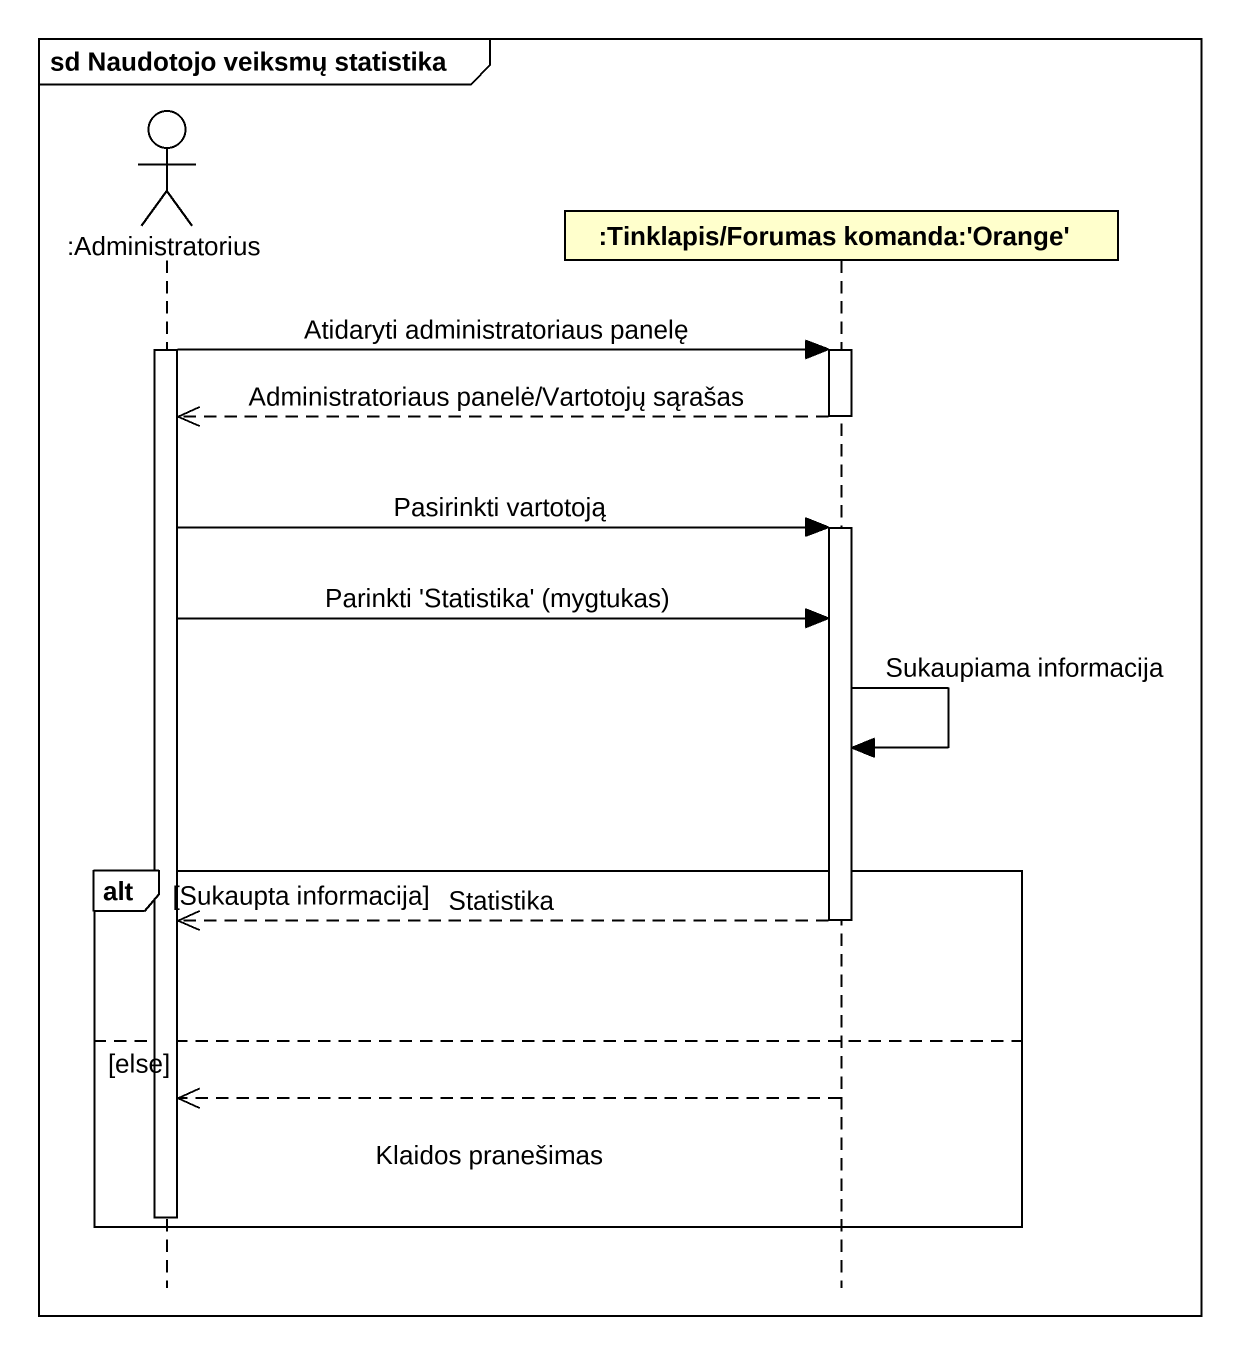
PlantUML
@startuml
mainframe sd Naudotojo veiksmų statistika
hide footbox
actor ":Administratorius" as Administratorius
participant ":Tinklapis/Forumas komanda:'Orange'" as Tinklapis_Forumas_komanda

activate Administratorius
Administratorius -> Tinklapis_Forumas_komanda : Atidaryti administratoriaus panelę
activate Tinklapis_Forumas_komanda
Tinklapis_Forumas_komanda -->> Administratorius : Administratoriaus panelė/Vartotojų sąrašas
deactivate Tinklapis_Forumas_komanda
Administratorius -> Tinklapis_Forumas_komanda : Pasirinkti vartotoją
activate Tinklapis_Forumas_komanda
Administratorius -> Tinklapis_Forumas_komanda : Parinkti 'Statistika' (mygtukas)
Tinklapis_Forumas_komanda -> Tinklapis_Forumas_komanda : Sukaupiama informacija
alt Sukaupta informacija
  Tinklapis_Forumas_komanda -->> Administratorius : Statistika
  deactivate Tinklapis_Forumas_komanda
else else
  Tinklapis_Forumas_komanda -->> Administratorius : Klaidos pranešimas
  deactivate Administratorius
end
@enduml
